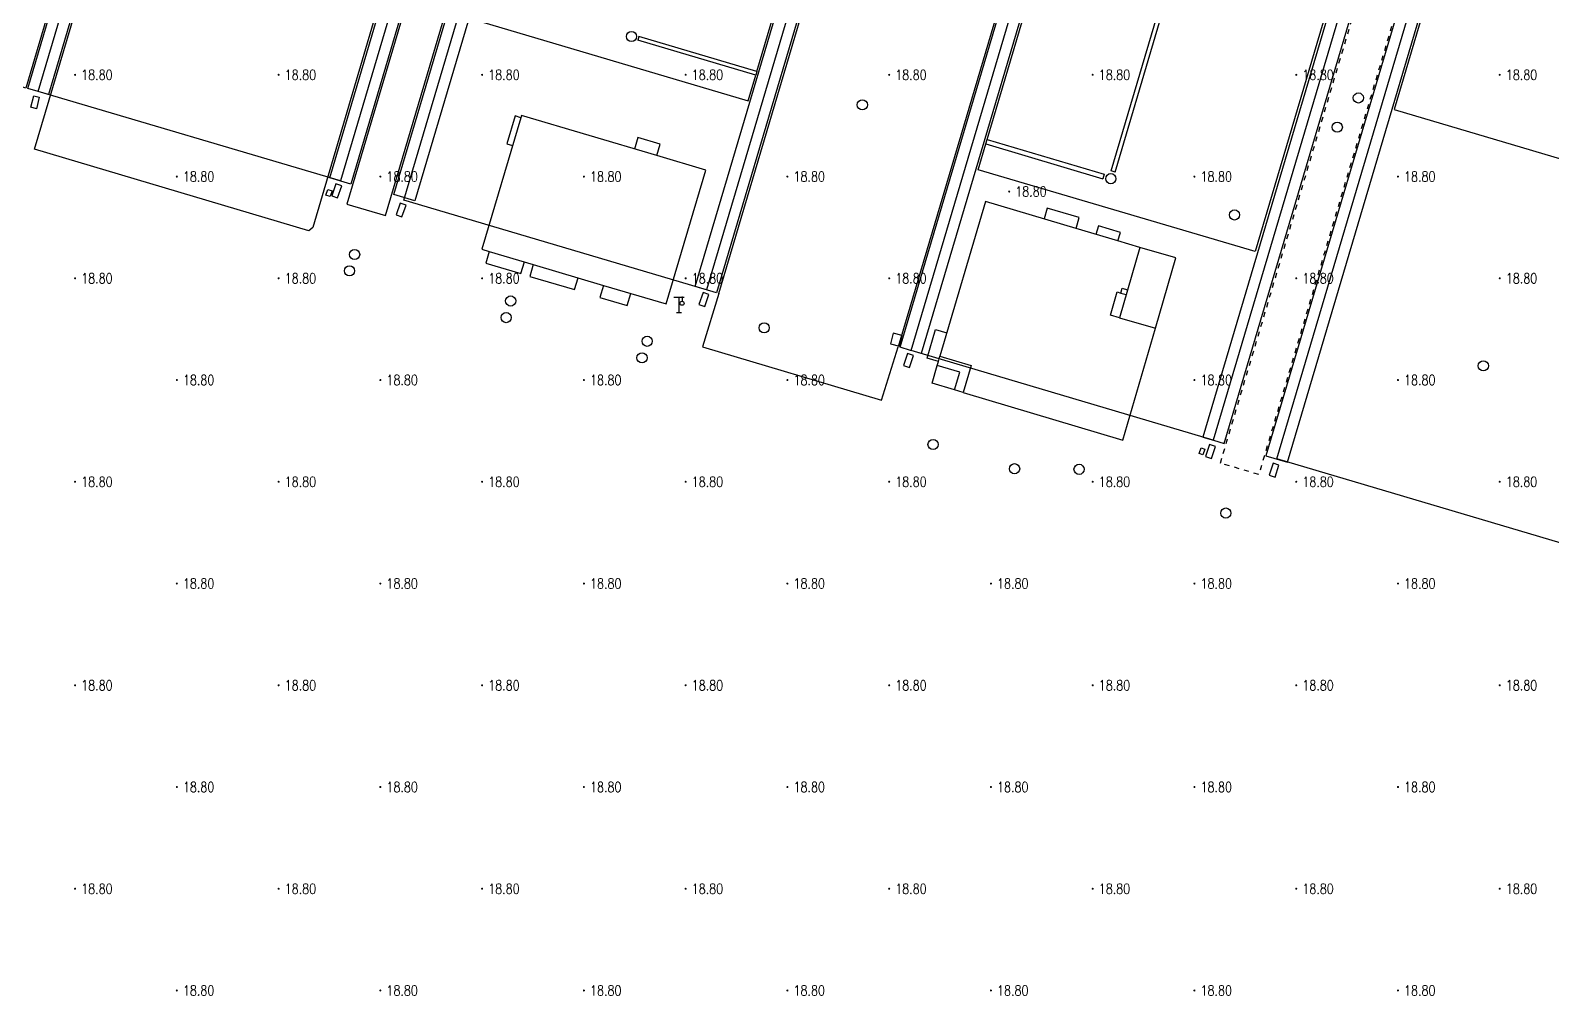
# Model space of a CAD drawing. Extents: x 404846 to 408477, y 3390929 to 3392894.
# Drawn here: x 407217 to 407366.5, y 3391313.9 to 3391408.7 of the extents above; entities that cross this region are included whole.
import ezdxf
from ezdxf.enums import TextEntityAlignment as Align

# ---------------------------------------------------------------- set-up
doc = ezdxf.new("R2010")
doc.units = 0
doc.header["$LTSCALE"] = 0.5
doc.header["$PDSIZE"] = 0.2
doc.linetypes.add('X6', pattern=[2, 1, -1])
doc.layers.get('0').update_dxf_attribs({"linetype": 'CONTINUOUS'})
for name, color, linetype in [('3221', 6, 'CONTINUOUS'), ('DLSS', 4, 'CONTINUOUS'), ('FZTZ', 7, 'CONTINUOUS'), ('GCD', 1, 'CONTINUOUS'), ('GXYZ', 2, 'CONTINUOUS'), ('JMD', 6, 'CONTINUOUS'), ('SXSS', 5, 'CONTINUOUS'), ('ZBTZ', 3, 'CONTINUOUS')]:
    doc.layers.add(name, color=color, linetype=linetype)
doc.styles.add('HZ', font='rs.shx', dxfattribs={"width": 0.8, "bigfont": 'hztxt.shx'})
doc.linetypes.add('1161', pattern='A,0,[149,AAA.SHX,S=0.15,R=0,X=0,Y=0],-1.6', length=1.6)

# ---------------------------------------------------------------- blocks, each defined once
blk = doc.blocks.new('GC200')
at = {"linetype": 'Continuous', "const_width": 0.2, "flags": 128}
blk.add_lwpolyline([(-0.1, 0, 1), (0.1, 0, 1)], format="xyb", close=True, dxfattribs=at)
blk = doc.blocks.new('gc063')
for p, q in [((-1, 3), (1, 3)), ((0, 0), (0, 3)), ((0.6, 3), (0.6, 2.2)), ((-0.5, 0), (0.5, 0))]:
    blk.add_line(p, q)
blk.add_circle((0.6, 1.8), 0.4)
blk.add_point((0.6, 3))
blk.add_point((0.6, 3))
blk = doc.blocks.new('gc188')
blk.add_circle((0, 0), 1)

msp = doc.modelspace()

# ---------------------------------------------------------------- linework, layer by layer
at = {"layer": '3221', "color": 6}
for points in [[(407217.722, 3391402.748, 18.971), (407335.51, 3391800.176, 18.825), (407336.757, 3391799.807, 18.825), (407365.227, 3391791.383, 18.825), (407247.438, 3391393.948, 18.971), (407217.722, 3391402.748, 18.971)], [(407253.652, 3391392.054, 18.971), (407367.759, 3391776.975, 18.886), (407396.218, 3391768.539, 18.886), (407397.498, 3391768.159, 18.886), (407283.391, 3391383.238, 19.062)], [(407303.51, 3391377.274, 19.062), (407412.045, 3391743.54, 18.82), (407441.781, 3391734.76, 18.562), (407333.198, 3391368.473, 18.804)], [(407369.162, 3391357.812, 18.804), (407339.453, 3391366.619, 18.804), (407446.247, 3391726.874, 18.92), (407475.957, 3391718.066, 18.92)]]:
    msp.add_polyline3d(points, close=True, dxfattribs=at)
at = {"layer": 'DLSS', "linetype": 'X6', "flags": 128}
for points, elevation in [([(407333.909, 3391366.214), (407441.769, 3391730.065), (407445.537, 3391728.949), (407337.676, 3391365.097)], 18.843), ([(407337.676, 3391365.097), (407333.909, 3391366.214)], 18.726)]:
    msp.add_lwpolyline(points, dxfattribs=dict(at, elevation=elevation))
at = {"layer": 'FZTZ', "linetype": 'Continuous', "flags": 128}
for points, elevation in [([(407217.288, 3391402.323), (407217.844, 3391402.182), (407217.555, 3391401.045), (407216.999, 3391401.187), (407217.288, 3391402.323)], 20.03), ([(407246.608, 3391392.978), (407246.425, 3391392.425), (407246.007, 3391392.564), (407246.19, 3391393.116), (407246.608, 3391392.978)], 20.068), ([(407246.982, 3391393.665), (407246.574, 3391392.495), (407247.15, 3391392.294), (407247.559, 3391393.464), (407246.982, 3391393.665)], 18.977), ([(407253.305, 3391391.776), (407252.897, 3391390.607), (407253.473, 3391390.406), (407253.881, 3391391.575), (407253.305, 3391391.776)], 18.992), ([(407283.072, 3391382.988), (407282.664, 3391381.819), (407283.24, 3391381.618), (407283.649, 3391382.787), (407283.072, 3391382.988)], 19.121), ([(407303.169, 3391376.997), (407302.782, 3391375.818), (407303.36, 3391375.628), (407303.748, 3391376.807), (407303.169, 3391376.997)], 19.121), ([(407332.386, 3391367.575), (407332.178, 3391367.014), (407331.81, 3391367.15), (407332.017, 3391367.712), (407332.386, 3391367.575)], 19.892), ([(407332.845, 3391368.034), (407332.457, 3391366.855), (407333.036, 3391366.665), (407333.423, 3391367.844), (407332.845, 3391368.034)], 18.725), ([(407339.088, 3391366.199), (407338.7, 3391365.02), (407339.278, 3391364.83), (407339.666, 3391366.009), (407339.088, 3391366.199)], 18.714)]:
    msp.add_lwpolyline(points, close=True, dxfattribs=dict(at, elevation=elevation))
at = {"layer": 'JMD', "linetype": 'Continuous', "flags": 128}
for points, elevation in [([(407278.516, 3391396.44), (407265.225, 3391400.388), (407265.158, 3391400.164), (407261.319, 3391387.239), (407262.061, 3391387.018), (407266.384, 3391385.735), (407273.28, 3391383.687), (407279.432, 3391381.859), (407283.337, 3391395.009), (407278.516, 3391396.44)], 26.04), ([(407327.524, 3391379.471), (407329.538, 3391386.384), (407325.99, 3391387.418), (407323.976, 3391380.504), (407327.524, 3391379.471)], 35.841), ([(407302.358, 3391377.709), (407302.636, 3391378.744), (407301.765, 3391378.978), (407301.487, 3391377.944), (407302.358, 3391377.709)], 20.801)]:
    msp.add_lwpolyline(points, close=True, dxfattribs=dict(at, elevation=elevation))
for points, elevation in [([(407265.158, 3391400.164), (407264.589, 3391400.333), (407263.776, 3391397.597), (407264.345, 3391397.428)], 23.438), ([(407278.516, 3391396.44), (407278.849, 3391397.561), (407276.672, 3391398.207), (407276.339, 3391397.087)], 22.908), ([(407325.99, 3391387.418), (407323.828, 3391388.059), (407319.725, 3391389.277), (407310.832, 3391391.917), (407306.338, 3391376.722), (407309.416, 3391375.825), (407308.64, 3391373.161), (407324.321, 3391368.486), (407327.522, 3391379.471)], 33.683), ([(407319.725, 3391389.277), (407320.042, 3391390.344), (407316.897, 3391391.277), (407316.58, 3391390.211)], 23.561), ([(407323.828, 3391388.059), (407324.076, 3391388.894), (407321.92, 3391389.534), (407321.672, 3391388.699)], 31.035), ([(407262.061, 3391387.018), (407261.721, 3391385.873), (407265.173, 3391384.848), (407265.513, 3391385.993)], 23.522), ([(407266.384, 3391385.735), (407266.039, 3391384.572), (407270.444, 3391383.264), (407270.789, 3391384.426)], 23.612), ([(407273.28, 3391383.687), (407272.926, 3391382.496), (407275.603, 3391381.701), (407275.956, 3391382.892)], 23.441), ([(407323.976, 3391380.504), (407323.101, 3391380.759), (407323.764, 3391383.035), (407324.12, 3391382.931), (407324.639, 3391382.78)], 35.323), ([(407324.12, 3391382.931), (407324.257, 3391383.402), (407324.776, 3391383.251)], 33.357), ([(407306.195, 3391376.206), (407305.088, 3391376.529), (407305.906, 3391379.338), (407307.016, 3391379.015)], 22.754), ([(407308.64, 3391373.161), (407307.786, 3391373.41), (407308.294, 3391375.155), (407306.077, 3391375.801), (407306.195, 3391376.206), (407306.345, 3391376.72), (407306.338, 3391376.722)], 31.954), ([(407307.786, 3391373.41), (407305.569, 3391374.056), (407306.077, 3391375.801)], 27.647)]:
    msp.add_lwpolyline(points, dxfattribs=dict(at, elevation=elevation))
at = {"layer": 'SXSS', "linetype": 'Continuous', "flags": 128}
for points, elevation in [([(407323.188, 3391394.929), (407333.295, 3391429.11), (407340.262, 3391452.619), (407352.175, 3391492.751)], 18.738), ([(407323.564, 3391394.818), (407333.671, 3391428.998), (407340.638, 3391452.508), (407352.552, 3391492.639)], 18.738), ([(407276.77, 3391408.155), (407276.66, 3391407.782)], 19.085), ([(407288.255, 3391404.344), (407276.66, 3391407.782)], 19.105), ([(407288.365, 3391404.717), (407288.365, 3391404.717), (407276.77, 3391408.155)], 19.103), ([(407288.365, 3391404.717), (407288.255, 3391404.344)], 19.077), ([(407310.854, 3391397.58), (407310.983, 3391398.012)], 19.053), ([(407310.854, 3391397.58), (407322.347, 3391394.171)], 18.925), ([(407310.983, 3391398.012), (407322.475, 3391394.603)], 18.925), ([(407322.475, 3391394.603), (407322.347, 3391394.171)], 18.796), ([(407323.564, 3391394.818), (407323.188, 3391394.929)], 18.862)]:
    msp.add_lwpolyline(points, dxfattribs=dict(at, elevation=elevation))
at = {"layer": 'ZBTZ', "linetype": '1161', "flags": 128}
for points, elevation in [([(407334.274, 3391800.542), (407319.008, 3391749.051), (407313.065, 3391729.054), (407302.95, 3391695.032), (407291.026, 3391654.663), (407274.291, 3391598.238), (407262.104, 3391557.178), (407235.433, 3391467.148), (407224.037, 3391428.605), (407216.512, 3391403.058), (407215.128, 3391403.516)], 18.876), ([(407251.854, 3391390.554), (407367.061, 3391779.273), (407363.309, 3391780.413), (407248.059, 3391391.676)], 18.786), ([(407284.607, 3391382.878), (407393.528, 3391750.307), (407411.151, 3391745.086), (407302.229, 3391377.654)], 18.963), ([(407424.685, 3391734.033), (407438.944, 3391729.806), (407337.321, 3391387.005)], 18.976), ([(407288.365, 3391404.717), (407320.466, 3391513.125), (407385.303, 3391731.737), (407385.429, 3391732.145), (407385.344, 3391732.169)], 18.956), ([(407310.983, 3391398.012), (407402.438, 3391706.397), (407402.546, 3391706.632)], 18.961), ([(407436.677, 3391689.774), (407436.552, 3391689.626), (407350.978, 3391400.958), (407378.165, 3391392.899), (407463.738, 3391681.567), (407463.773, 3391681.753)], 18.852), ([(407256.429, 3391429.078), (407244.729, 3391389.357), (407244.332, 3391389.056), (407217.367, 3391397.074), (407229.258, 3391437.124)], 18.873), ([(407260.315, 3391409.874), (407287.505, 3391401.814)], 19.062), ([(407287.505, 3391401.814), (407288.255, 3391404.344)], 19.062), ([(407337.321, 3391387.005), (407310.098, 3391395.029), (407310.854, 3391397.58)], 18.968), ([(407248.059, 3391391.676), (407251.854, 3391390.554)], 18.913), ([(407284.607, 3391382.878), (407283.013, 3391377.658), (407300.597, 3391372.402), (407302.229, 3391377.654)], 19.104)]:
    msp.add_lwpolyline(points, dxfattribs=dict(at, elevation=elevation))
for points, elevation in [([(407336.541, 3391799.871), (407333.228, 3391788.678), (407327.966, 3391770.934), (407265.87, 3391561.558), (407257.565, 3391533.512), (407218.753, 3391402.442), (407216.722, 3391403.044), (407255.535, 3391534.113), (407263.84, 3391562.159), (407325.936, 3391771.536), (407331.198, 3391789.279), (407334.51, 3391800.472), (407336.541, 3391799.871)], 18.847), ([(407366.255, 3391791.078), (407362.94, 3391779.876), (407357.675, 3391762.123), (407295.582, 3391552.753), (407287.278, 3391524.713), (407248.466, 3391393.644), (407246.377, 3391394.262), (407285.189, 3391525.332), (407293.493, 3391553.372), (407355.587, 3391762.743), (407360.852, 3391780.494), (407364.166, 3391791.697), (407366.255, 3391791.078)], 18.847), ([(407368.822, 3391776.66), (407254.75, 3391392.005), (407252.676, 3391392.621), (407366.748, 3391777.275), (407368.822, 3391776.66)], 18.904), ([(407398.511, 3391767.859), (407284.404, 3391382.938), (407282.3, 3391383.561), (407396.407, 3391768.483), (407398.511, 3391767.859)], 18.956), ([(407302.422, 3391377.596), (407410.996, 3391743.851), (407413.089, 3391743.23), (407304.515, 3391376.976), (407303.51, 3391377.274), (407303.469, 3391377.286), (407302.422, 3391377.596)], 19.012), ([(407334.285, 3391368.151), (407442.868, 3391734.438), (407440.768, 3391735.06), (407332.185, 3391368.773), (407333.235, 3391368.462), (407334.285, 3391368.151)], 18.862), ([(407340.496, 3391366.31), (407447.29, 3391726.564), (407445.176, 3391727.191), (407338.382, 3391366.937), (407340.496, 3391366.31)], 18.851)]:
    msp.add_lwpolyline(points, close=True, dxfattribs=dict(at, elevation=elevation))

# ---------------------------------------------------------------- block references
at = {"layer": 'DLSS', "linetype": 'Continuous', "xscale": 0.5, "yscale": 0.5}
msp.add_blockref('gc063', (407280.705, 3391381.029, 19.266), dxfattribs=at)
at = {"layer": 'GCD', "linetype": 'Continuous'}
ref = msp.add_blockref('GC200', (407221.358, 3391404.379, 18.8), dxfattribs=dict(at, xscale=0.5, yscale=0.5, zscale=0.5))
ref.add_attrib('height', '18.80', dxfattribs={"linetype": 'Continuous', "height": 1, "style": 'HZ', "width": 0.8}).set_placement((407221.958, 3391404.379, 18.8), align=Align.MIDDLE_LEFT)
ref = msp.add_blockref('GC200', (407241.358, 3391404.379, 18.8), dxfattribs=dict(at, xscale=0.5, yscale=0.5, zscale=0.5))
ref.add_attrib('height', '18.80', dxfattribs={"linetype": 'Continuous', "height": 1, "style": 'HZ', "width": 0.8}).set_placement((407241.958, 3391404.379, 18.8), align=Align.MIDDLE_LEFT)
ref = msp.add_blockref('GC200', (407261.358, 3391404.379, 18.8), dxfattribs=dict(at, xscale=0.5, yscale=0.5, zscale=0.5))
ref.add_attrib('height', '18.80', dxfattribs={"linetype": 'Continuous', "height": 1, "style": 'HZ', "width": 0.8}).set_placement((407261.958, 3391404.379, 18.8), align=Align.MIDDLE_LEFT)
ref = msp.add_blockref('GC200', (407281.358, 3391404.379, 18.8), dxfattribs=dict(at, xscale=0.5, yscale=0.5, zscale=0.5))
ref.add_attrib('height', '18.80', dxfattribs={"linetype": 'Continuous', "height": 1, "style": 'HZ', "width": 0.8}).set_placement((407281.958, 3391404.379, 18.8), align=Align.MIDDLE_LEFT)
ref = msp.add_blockref('GC200', (407301.358, 3391404.379, 18.8), dxfattribs=dict(at, xscale=0.5, yscale=0.5, zscale=0.5))
ref.add_attrib('height', '18.80', dxfattribs={"linetype": 'Continuous', "height": 1, "style": 'HZ', "width": 0.8}).set_placement((407301.958, 3391404.379, 18.8), align=Align.MIDDLE_LEFT)
ref = msp.add_blockref('GC200', (407321.358, 3391404.379, 18.8), dxfattribs=dict(at, xscale=0.5, yscale=0.5, zscale=0.5))
ref.add_attrib('height', '18.80', dxfattribs={"linetype": 'Continuous', "height": 1, "style": 'HZ', "width": 0.8}).set_placement((407321.958, 3391404.379, 18.8), align=Align.MIDDLE_LEFT)
ref = msp.add_blockref('GC200', (407341.358, 3391404.379, 18.8), dxfattribs=dict(at, xscale=0.5, yscale=0.5, zscale=0.5))
ref.add_attrib('height', '18.80', dxfattribs={"linetype": 'Continuous', "height": 1, "style": 'HZ', "width": 0.8}).set_placement((407341.958, 3391404.379, 18.8), align=Align.MIDDLE_LEFT)
ref = msp.add_blockref('GC200', (407361.358, 3391404.379, 18.8), dxfattribs=dict(at, xscale=0.5, yscale=0.5, zscale=0.5))
ref.add_attrib('height', '18.80', dxfattribs={"linetype": 'Continuous', "height": 1, "style": 'HZ', "width": 0.8}).set_placement((407361.958, 3391404.379, 18.8), align=Align.MIDDLE_LEFT)
ref = msp.add_blockref('GC200', (407231.358, 3391394.379, 18.8), dxfattribs=dict(at, xscale=0.5, yscale=0.5, zscale=0.5))
ref.add_attrib('height', '18.80', dxfattribs={"linetype": 'Continuous', "height": 1, "style": 'HZ', "width": 0.8}).set_placement((407231.958, 3391394.379, 18.8), align=Align.MIDDLE_LEFT)
ref = msp.add_blockref('GC200', (407251.358, 3391394.379, 18.8), dxfattribs=dict(at, xscale=0.5, yscale=0.5, zscale=0.5))
ref.add_attrib('height', '18.80', dxfattribs={"linetype": 'Continuous', "height": 1, "style": 'HZ', "width": 0.8}).set_placement((407251.958, 3391394.379, 18.8), align=Align.MIDDLE_LEFT)
ref = msp.add_blockref('GC200', (407271.358, 3391394.379, 18.8), dxfattribs=dict(at, xscale=0.5, yscale=0.5, zscale=0.5))
ref.add_attrib('height', '18.80', dxfattribs={"linetype": 'Continuous', "height": 1, "style": 'HZ', "width": 0.8}).set_placement((407271.958, 3391394.379, 18.8), align=Align.MIDDLE_LEFT)
ref = msp.add_blockref('GC200', (407291.358, 3391394.379, 18.8), dxfattribs=dict(at, xscale=0.5, yscale=0.5, zscale=0.5))
ref.add_attrib('height', '18.80', dxfattribs={"linetype": 'Continuous', "height": 1, "style": 'HZ', "width": 0.8}).set_placement((407291.958, 3391394.379, 18.8), align=Align.MIDDLE_LEFT)
ref = msp.add_blockref('GC200', (407331.358, 3391394.379, 18.8), dxfattribs=dict(at, xscale=0.5, yscale=0.5, zscale=0.5))
ref.add_attrib('height', '18.80', dxfattribs={"linetype": 'Continuous', "height": 1, "style": 'HZ', "width": 0.8}).set_placement((407331.958, 3391394.379, 18.8), align=Align.MIDDLE_LEFT)
ref = msp.add_blockref('GC200', (407351.358, 3391394.379, 18.8), dxfattribs=dict(at, xscale=0.5, yscale=0.5, zscale=0.5))
ref.add_attrib('height', '18.80', dxfattribs={"linetype": 'Continuous', "height": 1, "style": 'HZ', "width": 0.8}).set_placement((407351.958, 3391394.379, 18.8), align=Align.MIDDLE_LEFT)
ref = msp.add_blockref('GC200', (407313.151, 3391392.907, 18.8), dxfattribs=dict(at, xscale=0.5, yscale=0.5, zscale=0.5))
ref.add_attrib('height', '18.80', dxfattribs={"linetype": 'Continuous', "height": 1, "style": 'HZ', "width": 0.8}).set_placement((407313.751, 3391392.907, 18.8), align=Align.MIDDLE_LEFT)
ref = msp.add_blockref('GC200', (407221.358, 3391384.379, 18.8), dxfattribs=dict(at, xscale=0.5, yscale=0.5, zscale=0.5))
ref.add_attrib('height', '18.80', dxfattribs={"linetype": 'Continuous', "height": 1, "style": 'HZ', "width": 0.8}).set_placement((407221.958, 3391384.379, 18.8), align=Align.MIDDLE_LEFT)
ref = msp.add_blockref('GC200', (407241.358, 3391384.379, 18.8), dxfattribs=dict(at, xscale=0.5, yscale=0.5, zscale=0.5))
ref.add_attrib('height', '18.80', dxfattribs={"linetype": 'Continuous', "height": 1, "style": 'HZ', "width": 0.8}).set_placement((407241.958, 3391384.379, 18.8), align=Align.MIDDLE_LEFT)
ref = msp.add_blockref('GC200', (407261.358, 3391384.379, 18.8), dxfattribs=dict(at, xscale=0.5, yscale=0.5, zscale=0.5))
ref.add_attrib('height', '18.80', dxfattribs={"linetype": 'Continuous', "height": 1, "style": 'HZ', "width": 0.8}).set_placement((407261.958, 3391384.379, 18.8), align=Align.MIDDLE_LEFT)
ref = msp.add_blockref('GC200', (407281.358, 3391384.379, 18.8), dxfattribs=dict(at, xscale=0.5, yscale=0.5, zscale=0.5))
ref.add_attrib('height', '18.80', dxfattribs={"linetype": 'Continuous', "height": 1, "style": 'HZ', "width": 0.8}).set_placement((407281.958, 3391384.379, 18.8), align=Align.MIDDLE_LEFT)
ref = msp.add_blockref('GC200', (407301.358, 3391384.379, 18.8), dxfattribs=dict(at, xscale=0.5, yscale=0.5, zscale=0.5))
ref.add_attrib('height', '18.80', dxfattribs={"linetype": 'Continuous', "height": 1, "style": 'HZ', "width": 0.8}).set_placement((407301.958, 3391384.379, 18.8), align=Align.MIDDLE_LEFT)
ref = msp.add_blockref('GC200', (407341.358, 3391384.379, 18.8), dxfattribs=dict(at, xscale=0.5, yscale=0.5, zscale=0.5))
ref.add_attrib('height', '18.80', dxfattribs={"linetype": 'Continuous', "height": 1, "style": 'HZ', "width": 0.8}).set_placement((407341.958, 3391384.379, 18.8), align=Align.MIDDLE_LEFT)
ref = msp.add_blockref('GC200', (407361.358, 3391384.379, 18.8), dxfattribs=dict(at, xscale=0.5, yscale=0.5, zscale=0.5))
ref.add_attrib('height', '18.80', dxfattribs={"linetype": 'Continuous', "height": 1, "style": 'HZ', "width": 0.8}).set_placement((407361.958, 3391384.379, 18.8), align=Align.MIDDLE_LEFT)
ref = msp.add_blockref('GC200', (407231.358, 3391374.379, 18.8), dxfattribs=dict(at, xscale=0.5, yscale=0.5, zscale=0.5))
ref.add_attrib('height', '18.80', dxfattribs={"linetype": 'Continuous', "height": 1, "style": 'HZ', "width": 0.8}).set_placement((407231.958, 3391374.379, 18.8), align=Align.MIDDLE_LEFT)
ref = msp.add_blockref('GC200', (407251.358, 3391374.379, 18.8), dxfattribs=dict(at, xscale=0.5, yscale=0.5, zscale=0.5))
ref.add_attrib('height', '18.80', dxfattribs={"linetype": 'Continuous', "height": 1, "style": 'HZ', "width": 0.8}).set_placement((407251.958, 3391374.379, 18.8), align=Align.MIDDLE_LEFT)
ref = msp.add_blockref('GC200', (407271.358, 3391374.379, 18.8), dxfattribs=dict(at, xscale=0.5, yscale=0.5, zscale=0.5))
ref.add_attrib('height', '18.80', dxfattribs={"linetype": 'Continuous', "height": 1, "style": 'HZ', "width": 0.8}).set_placement((407271.958, 3391374.379, 18.8), align=Align.MIDDLE_LEFT)
ref = msp.add_blockref('GC200', (407291.358, 3391374.379, 18.8), dxfattribs=dict(at, xscale=0.5, yscale=0.5, zscale=0.5))
ref.add_attrib('height', '18.80', dxfattribs={"linetype": 'Continuous', "height": 1, "style": 'HZ', "width": 0.8}).set_placement((407291.958, 3391374.379, 18.8), align=Align.MIDDLE_LEFT)
ref = msp.add_blockref('GC200', (407331.358, 3391374.379, 18.8), dxfattribs=dict(at, xscale=0.5, yscale=0.5, zscale=0.5))
ref.add_attrib('height', '18.80', dxfattribs={"linetype": 'Continuous', "height": 1, "style": 'HZ', "width": 0.8}).set_placement((407331.958, 3391374.379, 18.8), align=Align.MIDDLE_LEFT)
ref = msp.add_blockref('GC200', (407351.358, 3391374.379, 18.8), dxfattribs=dict(at, xscale=0.5, yscale=0.5, zscale=0.5))
ref.add_attrib('height', '18.80', dxfattribs={"linetype": 'Continuous', "height": 1, "style": 'HZ', "width": 0.8}).set_placement((407351.958, 3391374.379, 18.8), align=Align.MIDDLE_LEFT)
ref = msp.add_blockref('GC200', (407221.358, 3391364.379, 18.8), dxfattribs=dict(at, xscale=0.5, yscale=0.5, zscale=0.5))
ref.add_attrib('height', '18.80', dxfattribs={"linetype": 'Continuous', "height": 1, "style": 'HZ', "width": 0.8}).set_placement((407221.958, 3391364.379, 18.8), align=Align.MIDDLE_LEFT)
ref = msp.add_blockref('GC200', (407241.358, 3391364.379, 18.8), dxfattribs=dict(at, xscale=0.5, yscale=0.5, zscale=0.5))
ref.add_attrib('height', '18.80', dxfattribs={"linetype": 'Continuous', "height": 1, "style": 'HZ', "width": 0.8}).set_placement((407241.958, 3391364.379, 18.8), align=Align.MIDDLE_LEFT)
ref = msp.add_blockref('GC200', (407261.358, 3391364.379, 18.8), dxfattribs=dict(at, xscale=0.5, yscale=0.5, zscale=0.5))
ref.add_attrib('height', '18.80', dxfattribs={"linetype": 'Continuous', "height": 1, "style": 'HZ', "width": 0.8}).set_placement((407261.958, 3391364.379, 18.8), align=Align.MIDDLE_LEFT)
ref = msp.add_blockref('GC200', (407281.358, 3391364.379, 18.8), dxfattribs=dict(at, xscale=0.5, yscale=0.5, zscale=0.5))
ref.add_attrib('height', '18.80', dxfattribs={"linetype": 'Continuous', "height": 1, "style": 'HZ', "width": 0.8}).set_placement((407281.958, 3391364.379, 18.8), align=Align.MIDDLE_LEFT)
ref = msp.add_blockref('GC200', (407301.358, 3391364.379, 18.8), dxfattribs=dict(at, xscale=0.5, yscale=0.5, zscale=0.5))
ref.add_attrib('height', '18.80', dxfattribs={"linetype": 'Continuous', "height": 1, "style": 'HZ', "width": 0.8}).set_placement((407301.958, 3391364.379, 18.8), align=Align.MIDDLE_LEFT)
ref = msp.add_blockref('GC200', (407321.358, 3391364.379, 18.8), dxfattribs=dict(at, xscale=0.5, yscale=0.5, zscale=0.5))
ref.add_attrib('height', '18.80', dxfattribs={"linetype": 'Continuous', "height": 1, "style": 'HZ', "width": 0.8}).set_placement((407321.958, 3391364.379, 18.8), align=Align.MIDDLE_LEFT)
ref = msp.add_blockref('GC200', (407341.358, 3391364.379, 18.8), dxfattribs=dict(at, xscale=0.5, yscale=0.5, zscale=0.5))
ref.add_attrib('height', '18.80', dxfattribs={"linetype": 'Continuous', "height": 1, "style": 'HZ', "width": 0.8}).set_placement((407341.958, 3391364.379, 18.8), align=Align.MIDDLE_LEFT)
ref = msp.add_blockref('GC200', (407361.358, 3391364.379, 18.8), dxfattribs=dict(at, xscale=0.5, yscale=0.5, zscale=0.5))
ref.add_attrib('height', '18.80', dxfattribs={"linetype": 'Continuous', "height": 1, "style": 'HZ', "width": 0.8}).set_placement((407361.958, 3391364.379, 18.8), align=Align.MIDDLE_LEFT)
ref = msp.add_blockref('GC200', (407231.358, 3391354.379, 18.8), dxfattribs=dict(at, xscale=0.5, yscale=0.5, zscale=0.5))
ref.add_attrib('height', '18.80', dxfattribs={"linetype": 'Continuous', "height": 1, "style": 'HZ', "width": 0.8}).set_placement((407231.958, 3391354.379, 18.8), align=Align.MIDDLE_LEFT)
ref = msp.add_blockref('GC200', (407251.358, 3391354.379, 18.8), dxfattribs=dict(at, xscale=0.5, yscale=0.5, zscale=0.5))
ref.add_attrib('height', '18.80', dxfattribs={"linetype": 'Continuous', "height": 1, "style": 'HZ', "width": 0.8}).set_placement((407251.958, 3391354.379, 18.8), align=Align.MIDDLE_LEFT)
ref = msp.add_blockref('GC200', (407271.358, 3391354.379, 18.8), dxfattribs=dict(at, xscale=0.5, yscale=0.5, zscale=0.5))
ref.add_attrib('height', '18.80', dxfattribs={"linetype": 'Continuous', "height": 1, "style": 'HZ', "width": 0.8}).set_placement((407271.958, 3391354.379, 18.8), align=Align.MIDDLE_LEFT)
ref = msp.add_blockref('GC200', (407291.358, 3391354.379, 18.8), dxfattribs=dict(at, xscale=0.5, yscale=0.5, zscale=0.5))
ref.add_attrib('height', '18.80', dxfattribs={"linetype": 'Continuous', "height": 1, "style": 'HZ', "width": 0.8}).set_placement((407291.958, 3391354.379, 18.8), align=Align.MIDDLE_LEFT)
ref = msp.add_blockref('GC200', (407311.358, 3391354.379, 18.8), dxfattribs=dict(at, xscale=0.5, yscale=0.5, zscale=0.5))
ref.add_attrib('height', '18.80', dxfattribs={"linetype": 'Continuous', "height": 1, "style": 'HZ', "width": 0.8}).set_placement((407311.958, 3391354.379, 18.8), align=Align.MIDDLE_LEFT)
ref = msp.add_blockref('GC200', (407331.358, 3391354.379, 18.8), dxfattribs=dict(at, xscale=0.5, yscale=0.5, zscale=0.5))
ref.add_attrib('height', '18.80', dxfattribs={"linetype": 'Continuous', "height": 1, "style": 'HZ', "width": 0.8}).set_placement((407331.958, 3391354.379, 18.8), align=Align.MIDDLE_LEFT)
ref = msp.add_blockref('GC200', (407351.358, 3391354.379, 18.8), dxfattribs=dict(at, xscale=0.5, yscale=0.5, zscale=0.5))
ref.add_attrib('height', '18.80', dxfattribs={"linetype": 'Continuous', "height": 1, "style": 'HZ', "width": 0.8}).set_placement((407351.958, 3391354.379, 18.8), align=Align.MIDDLE_LEFT)
ref = msp.add_blockref('GC200', (407221.358, 3391344.379, 18.8), dxfattribs=dict(at, xscale=0.5, yscale=0.5, zscale=0.5))
ref.add_attrib('height', '18.80', dxfattribs={"linetype": 'Continuous', "height": 1, "style": 'HZ', "width": 0.8}).set_placement((407221.958, 3391344.379, 18.8), align=Align.MIDDLE_LEFT)
ref = msp.add_blockref('GC200', (407241.358, 3391344.379, 18.8), dxfattribs=dict(at, xscale=0.5, yscale=0.5, zscale=0.5))
ref.add_attrib('height', '18.80', dxfattribs={"linetype": 'Continuous', "height": 1, "style": 'HZ', "width": 0.8}).set_placement((407241.958, 3391344.379, 18.8), align=Align.MIDDLE_LEFT)
ref = msp.add_blockref('GC200', (407261.358, 3391344.379, 18.8), dxfattribs=dict(at, xscale=0.5, yscale=0.5, zscale=0.5))
ref.add_attrib('height', '18.80', dxfattribs={"linetype": 'Continuous', "height": 1, "style": 'HZ', "width": 0.8}).set_placement((407261.958, 3391344.379, 18.8), align=Align.MIDDLE_LEFT)
ref = msp.add_blockref('GC200', (407281.358, 3391344.379, 18.8), dxfattribs=dict(at, xscale=0.5, yscale=0.5, zscale=0.5))
ref.add_attrib('height', '18.80', dxfattribs={"linetype": 'Continuous', "height": 1, "style": 'HZ', "width": 0.8}).set_placement((407281.958, 3391344.379, 18.8), align=Align.MIDDLE_LEFT)
ref = msp.add_blockref('GC200', (407301.358, 3391344.379, 18.8), dxfattribs=dict(at, xscale=0.5, yscale=0.5, zscale=0.5))
ref.add_attrib('height', '18.80', dxfattribs={"linetype": 'Continuous', "height": 1, "style": 'HZ', "width": 0.8}).set_placement((407301.958, 3391344.379, 18.8), align=Align.MIDDLE_LEFT)
ref = msp.add_blockref('GC200', (407321.358, 3391344.379, 18.8), dxfattribs=dict(at, xscale=0.5, yscale=0.5, zscale=0.5))
ref.add_attrib('height', '18.80', dxfattribs={"linetype": 'Continuous', "height": 1, "style": 'HZ', "width": 0.8}).set_placement((407321.958, 3391344.379, 18.8), align=Align.MIDDLE_LEFT)
ref = msp.add_blockref('GC200', (407341.358, 3391344.379, 18.8), dxfattribs=dict(at, xscale=0.5, yscale=0.5, zscale=0.5))
ref.add_attrib('height', '18.80', dxfattribs={"linetype": 'Continuous', "height": 1, "style": 'HZ', "width": 0.8}).set_placement((407341.958, 3391344.379, 18.8), align=Align.MIDDLE_LEFT)
ref = msp.add_blockref('GC200', (407361.358, 3391344.379, 18.8), dxfattribs=dict(at, xscale=0.5, yscale=0.5, zscale=0.5))
ref.add_attrib('height', '18.80', dxfattribs={"linetype": 'Continuous', "height": 1, "style": 'HZ', "width": 0.8}).set_placement((407361.958, 3391344.379, 18.8), align=Align.MIDDLE_LEFT)
ref = msp.add_blockref('GC200', (407231.358, 3391334.379, 18.8), dxfattribs=dict(at, xscale=0.5, yscale=0.5, zscale=0.5))
ref.add_attrib('height', '18.80', dxfattribs={"linetype": 'Continuous', "height": 1, "style": 'HZ', "width": 0.8}).set_placement((407231.958, 3391334.379, 18.8), align=Align.MIDDLE_LEFT)
ref = msp.add_blockref('GC200', (407251.358, 3391334.379, 18.8), dxfattribs=dict(at, xscale=0.5, yscale=0.5, zscale=0.5))
ref.add_attrib('height', '18.80', dxfattribs={"linetype": 'Continuous', "height": 1, "style": 'HZ', "width": 0.8}).set_placement((407251.958, 3391334.379, 18.8), align=Align.MIDDLE_LEFT)
ref = msp.add_blockref('GC200', (407271.358, 3391334.379, 18.8), dxfattribs=dict(at, xscale=0.5, yscale=0.5, zscale=0.5))
ref.add_attrib('height', '18.80', dxfattribs={"linetype": 'Continuous', "height": 1, "style": 'HZ', "width": 0.8}).set_placement((407271.958, 3391334.379, 18.8), align=Align.MIDDLE_LEFT)
ref = msp.add_blockref('GC200', (407291.358, 3391334.379, 18.8), dxfattribs=dict(at, xscale=0.5, yscale=0.5, zscale=0.5))
ref.add_attrib('height', '18.80', dxfattribs={"linetype": 'Continuous', "height": 1, "style": 'HZ', "width": 0.8}).set_placement((407291.958, 3391334.379, 18.8), align=Align.MIDDLE_LEFT)
ref = msp.add_blockref('GC200', (407311.358, 3391334.379, 18.8), dxfattribs=dict(at, xscale=0.5, yscale=0.5, zscale=0.5))
ref.add_attrib('height', '18.80', dxfattribs={"linetype": 'Continuous', "height": 1, "style": 'HZ', "width": 0.8}).set_placement((407311.958, 3391334.379, 18.8), align=Align.MIDDLE_LEFT)
ref = msp.add_blockref('GC200', (407331.358, 3391334.379, 18.8), dxfattribs=dict(at, xscale=0.5, yscale=0.5, zscale=0.5))
ref.add_attrib('height', '18.80', dxfattribs={"linetype": 'Continuous', "height": 1, "style": 'HZ', "width": 0.8}).set_placement((407331.958, 3391334.379, 18.8), align=Align.MIDDLE_LEFT)
ref = msp.add_blockref('GC200', (407351.358, 3391334.379, 18.8), dxfattribs=dict(at, xscale=0.5, yscale=0.5, zscale=0.5))
ref.add_attrib('height', '18.80', dxfattribs={"linetype": 'Continuous', "height": 1, "style": 'HZ', "width": 0.8}).set_placement((407351.958, 3391334.379, 18.8), align=Align.MIDDLE_LEFT)
ref = msp.add_blockref('GC200', (407221.358, 3391324.379, 18.8), dxfattribs=dict(at, xscale=0.5, yscale=0.5, zscale=0.5))
ref.add_attrib('height', '18.80', dxfattribs={"linetype": 'Continuous', "height": 1, "style": 'HZ', "width": 0.8}).set_placement((407221.958, 3391324.379, 18.8), align=Align.MIDDLE_LEFT)
ref = msp.add_blockref('GC200', (407241.358, 3391324.379, 18.8), dxfattribs=dict(at, xscale=0.5, yscale=0.5, zscale=0.5))
ref.add_attrib('height', '18.80', dxfattribs={"linetype": 'Continuous', "height": 1, "style": 'HZ', "width": 0.8}).set_placement((407241.958, 3391324.379, 18.8), align=Align.MIDDLE_LEFT)
ref = msp.add_blockref('GC200', (407261.358, 3391324.379, 18.8), dxfattribs=dict(at, xscale=0.5, yscale=0.5, zscale=0.5))
ref.add_attrib('height', '18.80', dxfattribs={"linetype": 'Continuous', "height": 1, "style": 'HZ', "width": 0.8}).set_placement((407261.958, 3391324.379, 18.8), align=Align.MIDDLE_LEFT)
ref = msp.add_blockref('GC200', (407281.358, 3391324.379, 18.8), dxfattribs=dict(at, xscale=0.5, yscale=0.5, zscale=0.5))
ref.add_attrib('height', '18.80', dxfattribs={"linetype": 'Continuous', "height": 1, "style": 'HZ', "width": 0.8}).set_placement((407281.958, 3391324.379, 18.8), align=Align.MIDDLE_LEFT)
ref = msp.add_blockref('GC200', (407301.358, 3391324.379, 18.8), dxfattribs=dict(at, xscale=0.5, yscale=0.5, zscale=0.5))
ref.add_attrib('height', '18.80', dxfattribs={"linetype": 'Continuous', "height": 1, "style": 'HZ', "width": 0.8}).set_placement((407301.958, 3391324.379, 18.8), align=Align.MIDDLE_LEFT)
ref = msp.add_blockref('GC200', (407321.358, 3391324.379, 18.8), dxfattribs=dict(at, xscale=0.5, yscale=0.5, zscale=0.5))
ref.add_attrib('height', '18.80', dxfattribs={"linetype": 'Continuous', "height": 1, "style": 'HZ', "width": 0.8}).set_placement((407321.958, 3391324.379, 18.8), align=Align.MIDDLE_LEFT)
ref = msp.add_blockref('GC200', (407341.358, 3391324.379, 18.8), dxfattribs=dict(at, xscale=0.5, yscale=0.5, zscale=0.5))
ref.add_attrib('height', '18.80', dxfattribs={"linetype": 'Continuous', "height": 1, "style": 'HZ', "width": 0.8}).set_placement((407341.958, 3391324.379, 18.8), align=Align.MIDDLE_LEFT)
ref = msp.add_blockref('GC200', (407361.358, 3391324.379, 18.8), dxfattribs=dict(at, xscale=0.5, yscale=0.5, zscale=0.5))
ref.add_attrib('height', '18.80', dxfattribs={"linetype": 'Continuous', "height": 1, "style": 'HZ', "width": 0.8}).set_placement((407361.958, 3391324.379, 18.8), align=Align.MIDDLE_LEFT)
ref = msp.add_blockref('GC200', (407231.358, 3391314.379, 18.8), dxfattribs=dict(at, xscale=0.5, yscale=0.5, zscale=0.5))
ref.add_attrib('height', '18.80', dxfattribs={"linetype": 'Continuous', "height": 1, "style": 'HZ', "width": 0.8}).set_placement((407231.958, 3391314.379, 18.8), align=Align.MIDDLE_LEFT)
ref = msp.add_blockref('GC200', (407251.358, 3391314.379, 18.8), dxfattribs=dict(at, xscale=0.5, yscale=0.5, zscale=0.5))
ref.add_attrib('height', '18.80', dxfattribs={"linetype": 'Continuous', "height": 1, "style": 'HZ', "width": 0.8}).set_placement((407251.958, 3391314.379, 18.8), align=Align.MIDDLE_LEFT)
ref = msp.add_blockref('GC200', (407271.358, 3391314.379, 18.8), dxfattribs=dict(at, xscale=0.5, yscale=0.5, zscale=0.5))
ref.add_attrib('height', '18.80', dxfattribs={"linetype": 'Continuous', "height": 1, "style": 'HZ', "width": 0.8}).set_placement((407271.958, 3391314.379, 18.8), align=Align.MIDDLE_LEFT)
ref = msp.add_blockref('GC200', (407291.358, 3391314.379, 18.8), dxfattribs=dict(at, xscale=0.5, yscale=0.5, zscale=0.5))
ref.add_attrib('height', '18.80', dxfattribs={"linetype": 'Continuous', "height": 1, "style": 'HZ', "width": 0.8}).set_placement((407291.958, 3391314.379, 18.8), align=Align.MIDDLE_LEFT)
ref = msp.add_blockref('GC200', (407311.358, 3391314.379, 18.8), dxfattribs=dict(at, xscale=0.5, yscale=0.5, zscale=0.5))
ref.add_attrib('height', '18.80', dxfattribs={"linetype": 'Continuous', "height": 1, "style": 'HZ', "width": 0.8}).set_placement((407311.958, 3391314.379, 18.8), align=Align.MIDDLE_LEFT)
ref = msp.add_blockref('GC200', (407331.358, 3391314.379, 18.8), dxfattribs=dict(at, xscale=0.5, yscale=0.5, zscale=0.5))
ref.add_attrib('height', '18.80', dxfattribs={"linetype": 'Continuous', "height": 1, "style": 'HZ', "width": 0.8}).set_placement((407331.958, 3391314.379, 18.8), align=Align.MIDDLE_LEFT)
ref = msp.add_blockref('GC200', (407351.358, 3391314.379, 18.8), dxfattribs=dict(at, xscale=0.5, yscale=0.5, zscale=0.5))
ref.add_attrib('height', '18.80', dxfattribs={"linetype": 'Continuous', "height": 1, "style": 'HZ', "width": 0.8}).set_placement((407351.958, 3391314.379, 18.8), align=Align.MIDDLE_LEFT)
at = {"layer": 'GXYZ', "linetype": 'Continuous', "xscale": 0.5, "yscale": 0.5}
for p in [(407276.032, 3391408.141, 19.156), (407298.719, 3391401.426, 18.867), (407347.464, 3391402.105, 18.544), (407345.393, 3391399.232, 18.544), (407323.136, 3391394.172, 18.756), (407335.291, 3391390.604, 18.698), (407248.827, 3391386.724, 18.928), (407248.329, 3391385.121, 18.928), (407264.163, 3391382.149, 18.92), (407263.724, 3391380.516, 18.901), (407289.074, 3391379.51, 19.107), (407277.576, 3391378.188, 18.989), (407277.069, 3391376.556, 18.907), (407359.745, 3391375.773, 18.55), (407305.668, 3391368.043, 18.83), (407313.683, 3391365.662, 18.799), (407320.016, 3391365.604, 18.774), (407334.449, 3391361.305, 18.706)]:
    msp.add_blockref('gc188', p, dxfattribs=at)

doc.saveas('drawing.dxf')
